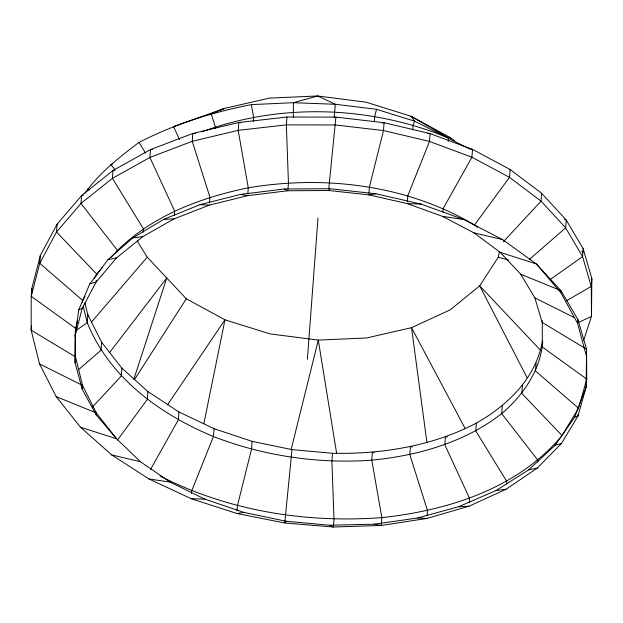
<?xml version="1.0" encoding="UTF-8"?>
<svg xmlns="http://www.w3.org/2000/svg" width="623" height="623" viewBox="0 0 623 623"><rect width="100%" height="100%" fill="white"/><g stroke="black" fill="none" stroke-linecap="round" stroke-linejoin="round"><path stroke-width="0.93" d="M31.796 293.293L31.812 288.457L40.347 255.422L57.106 224.171L81.574 195.599L113.012 170.507L150.478 149.598L192.826 133.454L238.78 122.505L286.954 117.023L335.883 117.108L384.079 122.715L430.088 133.595L472.514 149.364L510.081 169.487L541.644 193.294L566.252 219.997L583.151 248.725L591.85 278.551L591.484 316.352L583.533 340.617M31.812 288.457L31.22 296.307L31.15 330.182L39.553 363.925L56.163 396.586L80.468 427.207L111.735 454.938L149.006 478.986L191.144 498.68L236.857 513.484L284.758 523.009L333.391 527.019L381.268 525.462L426.926 518.437L468.987 506.219L506.149 489.234L537.299 468.068L561.471 443.42L577.934 416.094L586.173 386.984L586.765 379.134L586.539 349.184L577.84 319.358L560.941 290.63L536.333 263.926L502.566 239.598L463.691 219.483L421.008 204.087L375.926 193.769L329.879 188.73L284.306 188.987L240.579 194.399L199.999 204.671L163.732 219.366L132.769 237.916L107.935 259.659L89.821 283.839L78.802 309.639L75.033 336.233L75.095 362.827L82.22 389.32L96.183 414.895L116.563 438.779L140.393 461.698L170.11 482.07L204.951 499.187L243.951 512.418L285.996 521.233L329.847 525.251L374.158 524.208L417.566 518.001L458.668 506.701L496.126 490.527L528.662 469.859L555.132 445.243L574.562 417.355L586.173 386.984L586.539 349.184L542.15 322.418L534.877 297.895L520.766 274.276L500.238 252.354L473.908 232.846L442.587 216.399L407.201 203.581L368.832 194.843L328.648 190.506L287.849 190.755L247.681 195.653L209.359 205.107L174.043 218.883L142.799 236.631L116.571 257.867L96.16 282.009L82.174 308.377L75.033 336.233L75.624 328.383L77.525 320.954M31.477 325.821L31.15 330.182L75.539 356.94L82.516 385.396L96.331 412.932L116.563 438.779L80.468 427.207M40.347 255.422L39.755 263.272L31.22 296.307L75.624 328.383L75.095 362.827M57.106 224.171L56.514 232.021L39.755 263.272L82.766 300.527L82.283 302.389M82.22 389.32L82.516 385.396L39.553 363.925M84.899 302.833L87.827 314.763L87.236 322.613C109.29 377.631 160.259 414.482 213.44 436.536C263.708 455.989 318.026 464.01 371.775 460.163C418.002 455.608 464.54 442.494 501.702 413.641C523.125 395.348 540.367 370.521 542.758 341.817M96.292 280.264L96.16 282.009L89.821 283.839M96.62 275.903L96.752 274.159L102.32 267.579M96.183 414.895L96.331 412.932L56.163 396.586M87.827 314.763L101.642 342.3L101.051 350.149L78.537 369.758M117.031 251.762L117.163 250.018L80.982 203.441L81.574 195.599L83.451 195.209M101.642 342.3L121.874 368.146L121.29 375.996L92.274 407.278M143.126 232.27L143.391 228.781L112.42 178.349L113.012 170.507L114.912 170.258M121.874 368.146L147.908 391.587L147.316 399.429L117.49 440.056M174.308 215.394L174.635 211.033L149.886 157.448L150.478 149.598L152.401 149.512M147.908 391.587L178.941 411.951L178.349 419.801L150.54 469.454M209.554 202.491L209.951 197.257L192.234 141.304L192.826 133.454L195.677 133.587M215.13 128.369L215.262 126.625L211.213 113.908L224.451 108.41L269.416 98.107L317.691 95.981L365.981 102.164L411.009 116.252L449.689 137.278L454.517 140.525M191.534 493.447L191.728 490.831L213.44 436.536L214.032 428.686L178.941 411.951M247.814 193.909L248.273 187.803L238.196 130.355L238.78 122.505L240.68 122.84M253.257 121.532L253.584 117.171L251.381 104.609C212.435 112.218 174.385 124.25 139.022 142.394C119.118 157.269 99.267 173.062 84.736 193.449M237.052 510.868L237.449 505.635L251.513 449.199L252.097 441.357L214.032 428.686M286.954 117.023L286.362 124.873L288.441 182.905L287.982 189.01M293.355 117.506L293.402 102.694L317.691 95.981L335.361 104.29L376.494 109.305L414.63 121.189L468.808 148.586M252.097 441.357L291.992 449.619L284.758 523.009L285.996 521.233M307.373 359.3L317.995 218.034M328.773 188.761L335.883 117.108M334.154 117.256L335.361 104.29L293.402 102.694L251.381 104.609M542.431 341.046C536.193 377.803 507.581 405.402 476.361 423.11C432.214 446.2 381.922 454.276 332.495 453.287L331.903 461.137L333.983 519.177L333.523 525.275M368.964 193.099L369.423 186.993L383.488 130.557L384.079 122.715L382.273 122.988M374.345 121.594L374.735 116.361L376.494 109.305M407.333 201.836L407.792 195.739L429.496 141.444L430.088 133.595L427.316 133.493M412.776 129.467L413.104 125.106L414.63 121.189L411.009 116.252L448.482 137.917L448.225 141.405M442.914 212.038L443.171 208.549L471.93 157.214L472.514 149.364L469.68 148.952M427.121 515.821L427.518 510.587L409.802 454.634L410.393 446.784L412.309 446.886M469.244 502.73L469.571 498.369L444.83 444.783L445.414 436.933L447.306 436.848M476.361 423.11L475.777 430.96L506.74 481.392L506.546 484.009M510.081 169.487L509.489 177.337L474.5 224.996C407.053 184.883 324.902 174.954 248.273 187.803C197.693 198.169 146.14 218.136 110.98 257.338M502.294 405.799L501.702 413.641L537.89 460.218L537.758 461.962M522.417 385.582L521.825 393.432L562.063 435.57C517.845 488.416 448.272 510.486 381.86 517.612C306.072 523.32 228.08 510.891 160.134 476.058M541.644 193.294L541.052 201.143L503.47 241.662M536.107 363.139L535.515 370.981L578.518 408.244L562.063 435.57M542.283 320.674L542.36 347.05L586.765 379.134L578.783 407.333M586.095 355.063L577.552 323.282L560.793 292.592L560.941 290.63L520.766 274.276M577.552 323.282L577.84 319.358M583.151 248.725L582.567 256.575L591.258 286.393L591.484 316.352L578.487 322.473M578.058 414.35L577.934 416.094L574.562 417.355M591.85 278.551L591.258 286.393L567 300.481M137.496 240.174L137.87 242.051L147.223 257.159L186.293 298.799L224.973 319.817L270 333.905L318.291 340.096L366.565 337.97L411.53 327.667L450.118 309.896L479.702 285.864L498.268 257.206L499.412 251.513M203.885 423.539L224.973 319.817L167.4 404.973M291.12 449.674L318.291 340.096L336.685 453.661M133.82 379.298L166.762 277.983L109.516 352.673M82.766 300.527L85.016 296.275M94.494 278.411L96.752 274.159L56.514 232.021L80.982 203.441L112.42 178.349L149.886 157.448L192.234 141.304L238.196 130.355L286.362 124.873L335.291 124.958L383.488 130.557L429.496 141.444L471.93 157.214L509.489 177.337L541.052 201.143L565.661 227.847L582.567 256.575L550.382 279.447M134.49 379.609L186.293 298.799M328.648 190.506L329.879 188.73M91.316 322.293L147.223 257.159M529.348 259.472L565.661 227.847L566.252 219.997L564.461 219.265M76.247 330.416L87.236 322.613L83.186 306.088M220.947 110.022L224.451 108.41L173.521 126.555L179.541 139.536M201.681 131.928C280.623 102.522 370.825 105.832 448.482 137.917M78.802 309.639L82.174 308.377M112.693 163.88L110.839 164.456L114.912 169.682M555.132 445.243L561.471 443.42M107.935 259.659L116.571 257.867M528.662 469.859L537.299 468.068M368.832 194.843L375.926 193.769M236.857 513.484L243.951 512.418M132.769 237.916L142.799 236.631M496.126 490.527L506.149 489.234M163.732 219.366L174.043 218.883M458.668 506.701L468.987 506.219M407.201 203.581L421.008 204.087M191.144 498.68L204.951 499.187M199.999 204.671L209.359 205.107M417.566 518.001L426.926 518.437M291.992 449.619L332.495 453.287M442.587 216.399L463.691 219.483M149.006 478.986L170.11 482.07M240.579 194.399L247.681 195.653M374.221 452.641L372.367 452.314L371.775 460.163L381.86 517.612L381.268 525.462L374.158 524.208M473.908 232.846L502.566 239.598M111.735 454.938L140.393 461.698M498.268 257.206L508.5 260.103M500.238 252.354L536.333 263.926L560.793 292.592M534.877 297.895L574.406 317.637M284.306 188.987L287.849 190.755M329.847 525.251L333.391 527.019M474.5 224.996L477.6 227.294M449.689 137.278L451.138 138.571M87.874 188.707L89.167 190.054M540.281 350.001L479.702 285.864L527.19 377.857M581.851 251.014L582.855 252.65M139.022 142.394L145.642 153.172M464.96 428.149L411.53 327.667L426.965 442.836"/></g></svg>
